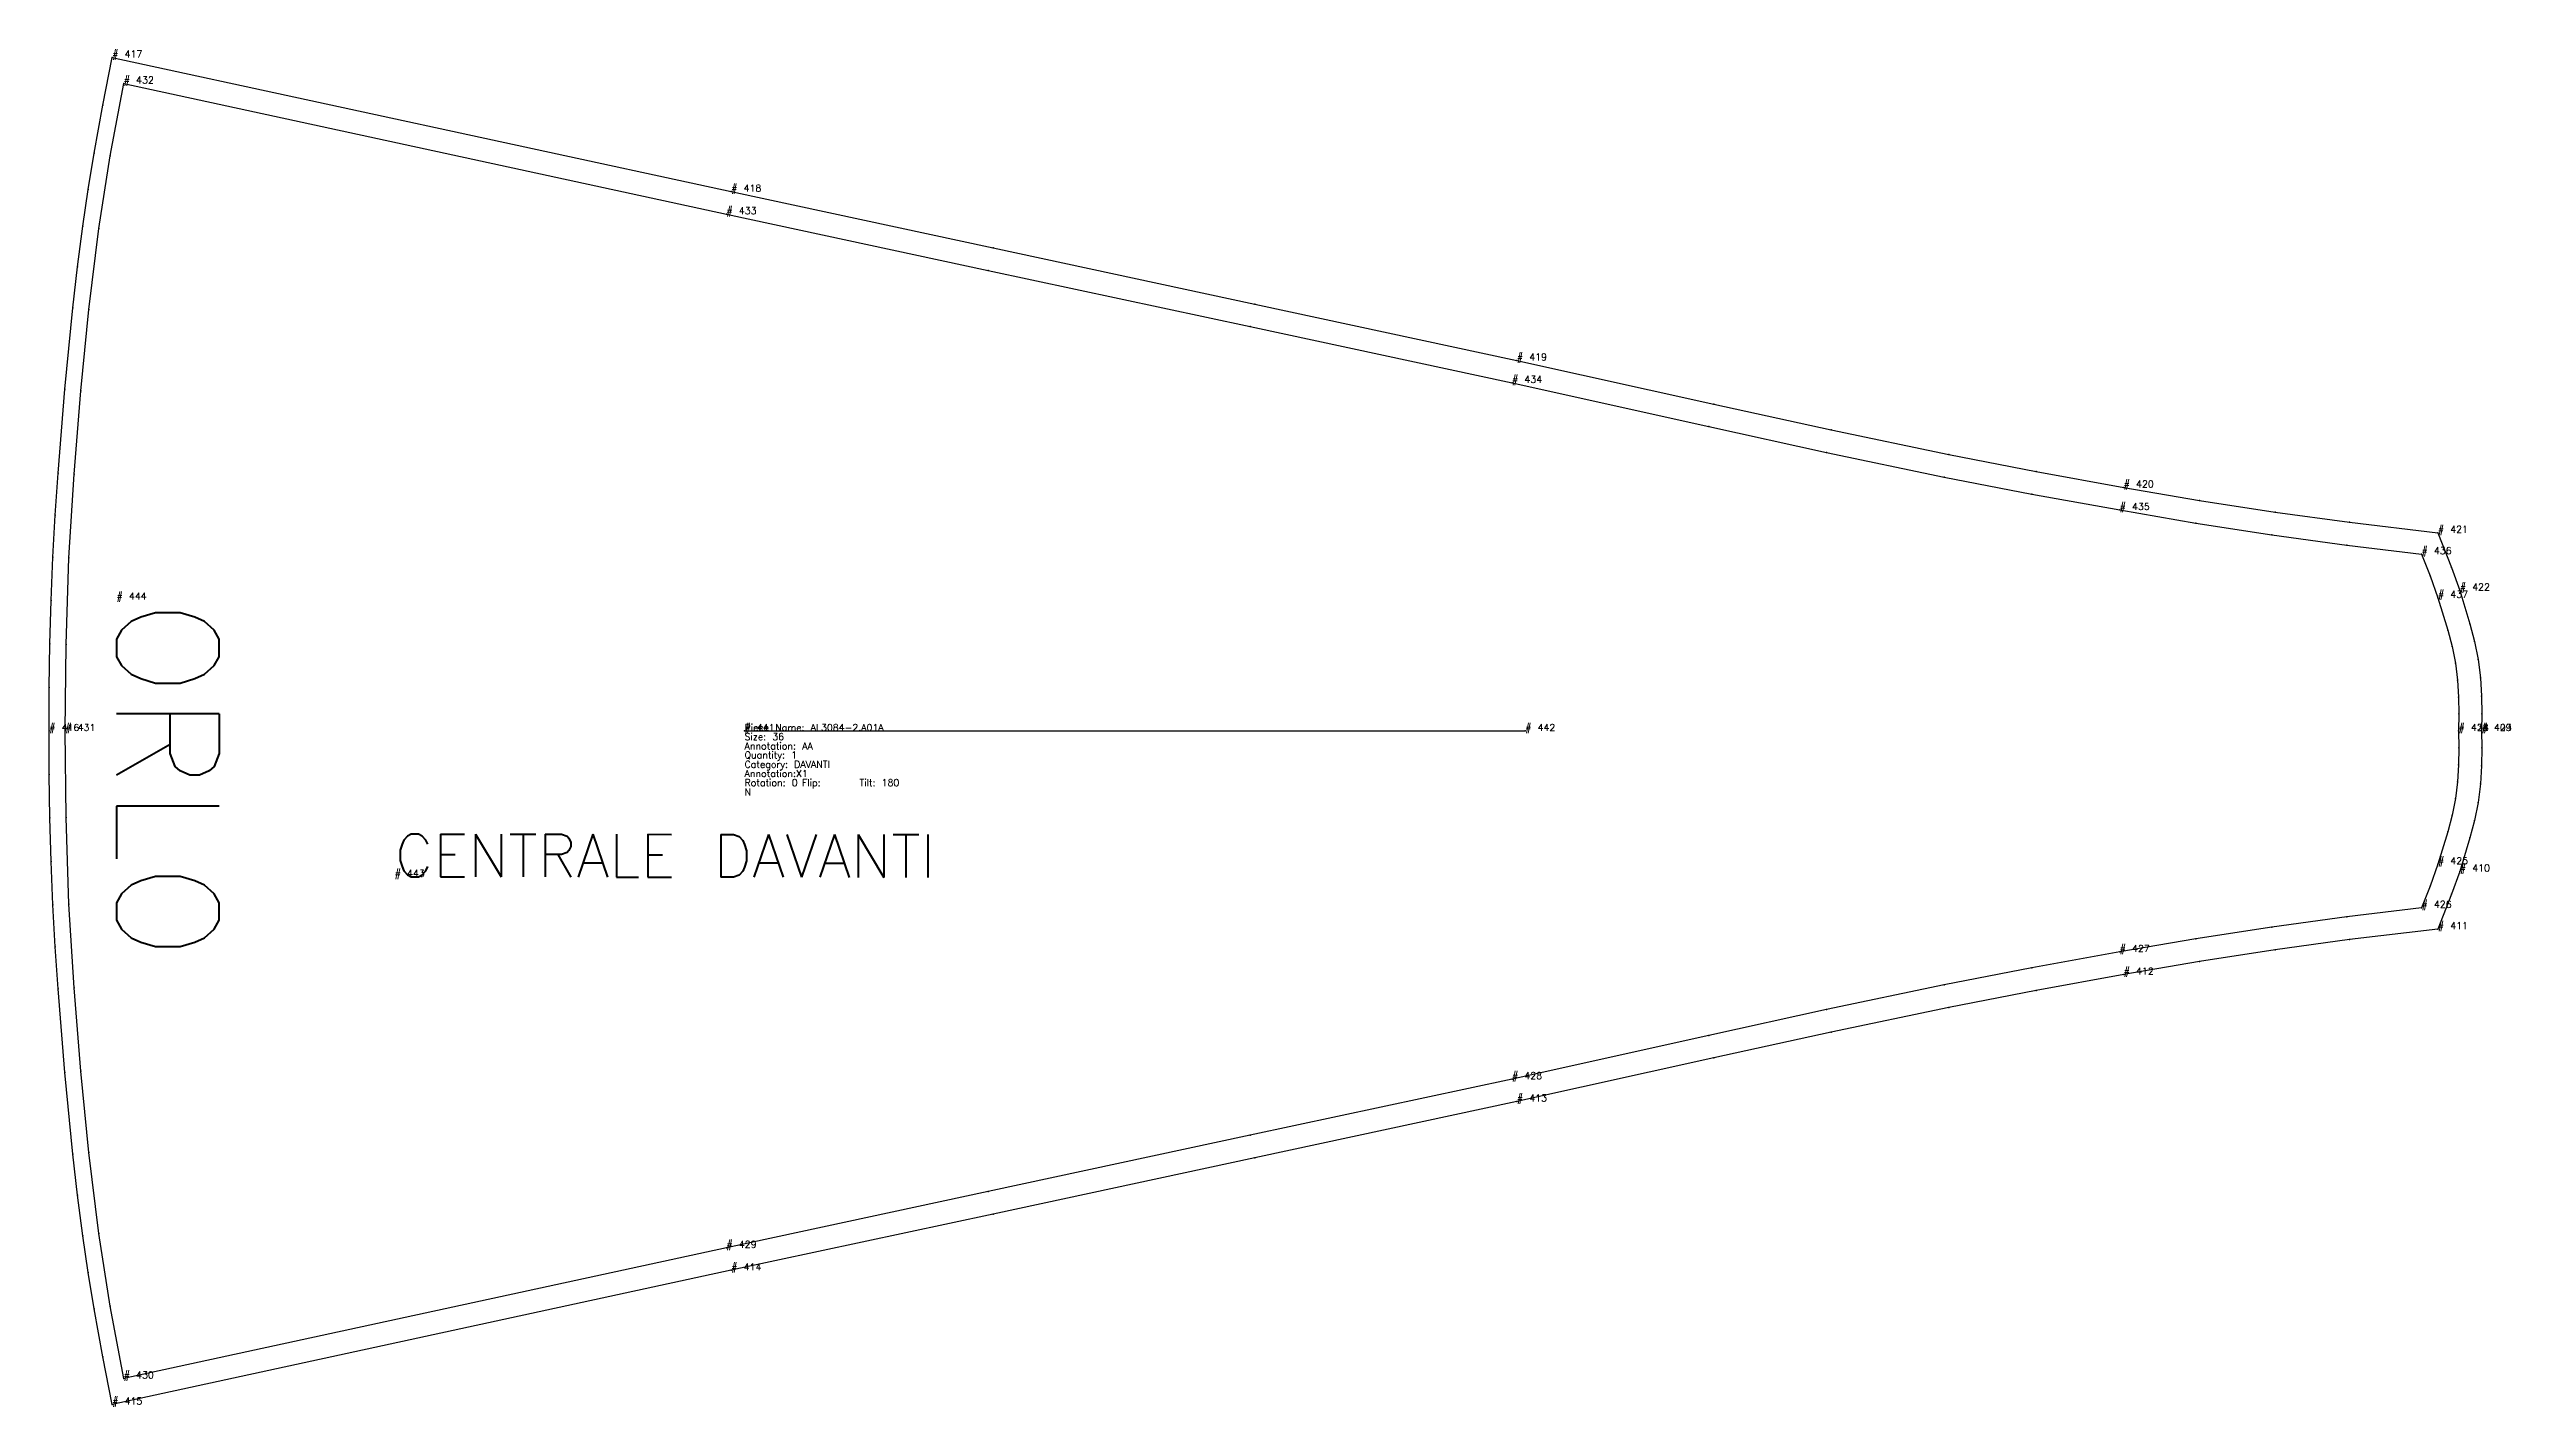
# Model space of a CAD drawing. Extents: x 0 to 9175, y -571 to 572.
# Drawn here: x 5395 to 6465, y -294 to 296 of the extents above; entities that cross this region are included whole.
import ezdxf

# ---------------------------------------------------------------- set-up
doc = ezdxf.new("R2010")
doc.units = 0
for name, color, linetype in [('1', 7, 'CONTINUOUS'), ('14', 7, 'CONTINUOUS'), ('15', 7, 'CONTINUOUS'), ('2', 1, 'CONTINUOUS'), ('3', 2, 'CONTINUOUS'), ('4', 3, 'CONTINUOUS'), ('7', 5, 'CONTINUOUS')]:
    doc.layers.add(name, color=color, linetype=linetype)
doc.styles.get("Standard").update_dxf_attribs({"font": 'txt', "bigfont": '   '})

# ---------------------------------------------------------------- blocks, each defined once
blk = doc.blocks.new('AL3084-2A01A')
at = {"layer": '1'}
blk.add_lwpolyline([(755.506, 0), (755.658, -7.386), (755.492, -15.167), (755.025, -23.037), (754.039, -31.071), (752.397, -38.96), (750.402, -46.517), (746.058, -61.078), (742.491, -71.024), (736.504, -86.128), (698.111, -90.745), (665.779, -95.181), (632.784, -100.276), (599.843, -105.94), (561.74, -112.841), (523.755, -120.196), (472.644, -130.912), (421.572, -142.13), (335.949, -161.146), (222.016, -185.616), (108.118, -210.079), (-5.771, -234.54), (-275.012, -292.874), (-279.1, -272.129), (-282.838, -251.317), (-285.455, -235.425), (-287.833, -219.497), (-290.149, -201.797), (-292.178, -184.061), (-295.626, -148.582), (-298.593, -112.156), (-299.82, -93.906), (-300.827, -75.644), (-301.605, -56.733), (-302.124, -37.814), (-302.398, -18.908), (-302.425, 0), (-302.398, 18.908), (-302.124, 37.814), (-301.605, 56.733), (-300.827, 75.644), (-299.82, 93.906), (-298.593, 112.156), (-295.626, 148.582), (-292.178, 184.061), (-290.149, 201.797), (-287.833, 219.497), (-285.455, 235.425), (-282.838, 251.317), (-279.1, 272.129), (-275.012, 292.874), (-5.771, 234.54), (108.118, 210.079), (222.016, 185.616), (335.949, 161.146), (421.572, 142.13), (472.644, 130.912), (523.755, 120.196), (561.74, 112.841), (599.843, 105.94), (632.784, 100.276), (665.779, 95.181), (698.111, 90.745), (736.504, 86.128), (742.491, 71.024), (746.058, 61.078), (750.402, 46.517), (752.397, 38.96), (754.039, 31.071), (755.025, 23.037), (755.492, 15.167), (755.658, 7.386), (755.506, 0)], close=True, dxfattribs=at)
at = {"layer": '14'}
blk.add_lwpolyline([(745.508, 0), (745.656, -7.379), (745.498, -14.765), (745.061, -22.131), (744.164, -29.44), (742.66, -36.663), (740.774, -43.811), (736.553, -57.959), (733.133, -67.493), (729.401, -76.91), (696.834, -80.826), (664.336, -85.285), (631.174, -90.406), (598.105, -96.093), (559.898, -103.012), (521.778, -110.393), (470.546, -121.135), (419.415, -132.366), (333.815, -151.377), (219.917, -175.839), (106.019, -200.302), (-7.88, -224.764), (-270.02, -281.56), (-275.939, -250.126), (-280.899, -218.528), (-285.22, -183.296), (-288.653, -147.96), (-291.61, -111.658), (-293.834, -75.31), (-295.125, -37.666), (-295.425, 0), (-295.125, 37.666), (-293.834, 75.31), (-291.61, 111.658), (-288.653, 147.96), (-285.22, 183.296), (-280.899, 218.528), (-275.939, 250.126), (-270.02, 281.56), (-7.88, 224.764), (106.019, 200.302), (219.917, 175.839), (333.815, 151.377), (419.415, 132.366), (470.546, 121.135), (521.778, 110.393), (559.898, 103.012), (598.105, 96.093), (631.174, 90.407), (664.336, 85.285), (696.834, 80.826), (729.401, 76.91), (733.133, 67.493), (736.553, 57.959), (740.774, 43.811), (742.66, 36.663), (744.164, 29.44), (745.061, 22.131), (745.498, 14.765), (745.656, 7.379), (745.508, 0)], close=True, dxfattribs=at)
at = {"layer": '2'}
for p in [(-275.012, 292.874), (-270.02, 281.56), (-5.771, 234.54), (-7.88, 224.764), (335.949, 161.146), (333.815, 151.377), (599.843, 105.94), (598.105, 96.093), (736.504, 86.128), (729.401, 76.91), (736.553, 57.959), (746.058, 61.078), (-302.425, 0), (-295.425, 0), (0, 0), (339.546, 0), (745.508, 0), (745.508, 0), (755.506, 0), (755.506, 0), (736.553, -57.959), (746.058, -61.078), (729.401, -76.91), (598.105, -96.093), (736.504, -86.128), (599.843, -105.94), (333.815, -151.377), (335.949, -161.146), (-7.88, -224.764), (-5.771, -234.54), (-270.02, -281.56), (-275.012, -292.874)]:
    blk.add_point(p, dxfattribs=at)
at = {"layer": '3'}
for p in [(-279.1, 272.129), (-282.838, 251.317), (-275.939, 250.126), (-285.455, 235.425), (-287.833, 219.497), (-280.899, 218.528), (108.118, 210.079), (-290.149, 201.797), (106.019, 200.302), (-292.178, 184.061), (-285.22, 183.296), (222.016, 185.616), (219.917, 175.839), (-295.626, 148.582), (-288.653, 147.96), (421.572, 142.13), (419.415, 132.366), (472.644, 130.912), (470.546, 121.135), (523.755, 120.196), (-298.593, 112.156), (-291.61, 111.658), (521.778, 110.393), (561.74, 112.841), (559.898, 103.012), (632.784, 100.276), (-299.82, 93.906), (631.174, 90.407), (665.779, 95.181), (698.111, 90.745), (-300.827, 75.644), (-293.834, 75.31), (664.336, 85.285), (696.834, 80.826), (733.133, 67.493), (742.491, 71.024), (-301.605, 56.733), (740.774, 43.811), (750.402, 46.517), (-302.124, 37.814), (-295.125, 37.666), (742.66, 36.663), (752.397, 38.96), (744.164, 29.44), (745.061, 22.131), (754.039, 31.071), (755.025, 23.037), (-302.398, 18.908), (745.498, 14.765), (755.492, 15.167), (745.656, 7.379), (755.658, 7.386), (745.656, -7.379), (755.658, -7.386), (-302.398, -18.908), (745.498, -14.765), (755.492, -15.167), (744.164, -29.44), (745.061, -22.131), (754.039, -31.071), (755.025, -23.037), (-302.124, -37.814), (-295.125, -37.666), (742.66, -36.663), (752.397, -38.96), (740.774, -43.811), (750.402, -46.517), (-301.605, -56.733), (733.133, -67.493), (742.491, -71.024), (-300.827, -75.644), (-293.834, -75.31), (664.336, -85.285), (696.834, -80.826), (-299.82, -93.906), (631.174, -90.406), (665.779, -95.181), (698.111, -90.745), (559.898, -103.012), (632.784, -100.276), (-298.593, -112.156), (-291.61, -111.658), (521.778, -110.393), (561.74, -112.841), (470.546, -121.135), (523.755, -120.196), (419.415, -132.366), (472.644, -130.912), (-295.626, -148.582), (-288.653, -147.96), (421.572, -142.13), (219.917, -175.839), (-292.178, -184.061), (-285.22, -183.296), (222.016, -185.616), (-290.149, -201.797), (106.019, -200.302), (108.118, -210.079), (-287.833, -219.497), (-280.899, -218.528), (-285.455, -235.425), (-282.838, -251.317), (-275.939, -250.126), (-279.1, -272.129)]:
    blk.add_point(p, dxfattribs=at)
at = {"layer": '4'}
for p in [(-5.771, 234.54, 5), (335.949, 161.146, 5), (599.843, 105.94, 5), (755.506, 0, 5), (755.506, 0, 5), (599.843, -105.94, 5), (335.949, -161.146, 5), (-5.771, -234.54, 5)]:
    blk.add_point(p, dxfattribs=at)
at = {"layer": '7'}
blk.add_line((0, 0), (339.546, 0), dxfattribs=at)
at = {"layer": '1'}
for s, p in [('# 417', (-275.012, 292.874)), ('# 418', (-5.771, 234.54)), ('# 419', (335.949, 161.146)), ('# 420', (599.843, 105.94)), ('# 421', (736.504, 86.128)), ('# 422', (746.058, 61.078)), ('# 416', (-302.425, 0)), ('Piece Name: AL3084-2.A01A', (0, 0)), ('# 409', (755.506, 0)), ('# 423', (755.506, 0)), ('Annotation: AA', (0, -8)), ('Size: 36', (0, -4)), ('Quantity: 1', (0, -12)), ('Annotation:X1', (0, -20)), ('Category: DAVANTI', (0, -16)), ('Rotation: 0', (0, -24)), ('Flip: ', (25, -24)), ('Tilt: 180', (50, -24)), ('N', (0, -28)), ('# 410', (746.058, -61.078)), ('# 411', (736.504, -86.128)), ('# 412', (599.843, -105.94)), ('# 413', (335.949, -161.146)), ('# 414', (-5.771, -234.54)), ('# 415', (-275.012, -292.874))]:
    blk.add_text(s, height=3, dxfattribs=at).set_placement(p)
at = {"layer": '14'}
for s, p in [('# 432', (-270.02, 281.56)), ('# 433', (-7.88, 224.764)), ('# 434', (333.815, 151.377)), ('# 435', (598.105, 96.093)), ('# 436', (729.401, 76.91)), ('# 437', (736.553, 57.959)), ('# 431', (-295.425, 0)), ('# 424', (745.508, 0)), ('# 438', (745.508, 0)), ('# 425', (736.553, -57.959)), ('# 426', (729.401, -76.91)), ('# 427', (598.105, -96.093)), ('# 428', (333.815, -151.377)), ('# 429', (-7.88, -224.764)), ('# 430', (-270.02, -281.56))]:
    blk.add_text(s, height=3, dxfattribs=at).set_placement(p)
at = {"layer": '15'}
for s, p in [('# 444', (-273.125, 57.131)), ('# 443', (-152.157, -63.423))]:
    blk.add_text(s, height=3, dxfattribs=at).set_placement(p)
for s, height, rotation, p in [('ORLO', 44.577, -90, (-273.125, 57.131)), ('CENTRALE DAVANTI', 18.609, -0.067, (-152.157, -63.423))]:
    blk.add_text(s, height=height, rotation=rotation, dxfattribs=at).set_placement(p)
at = {"layer": '7'}
for s, p in [('# 441', (0, 0)), ('# 442', (339.546, 0))]:
    blk.add_text(s, height=3, dxfattribs=at).set_placement(p)

msp = doc.modelspace()

# ---------------------------------------------------------------- block references
at = {"layer": '1'}
msp.add_blockref('AL3084-2A01A', (5697.259, 0), dxfattribs=at)

doc.saveas('drawing.dxf')
